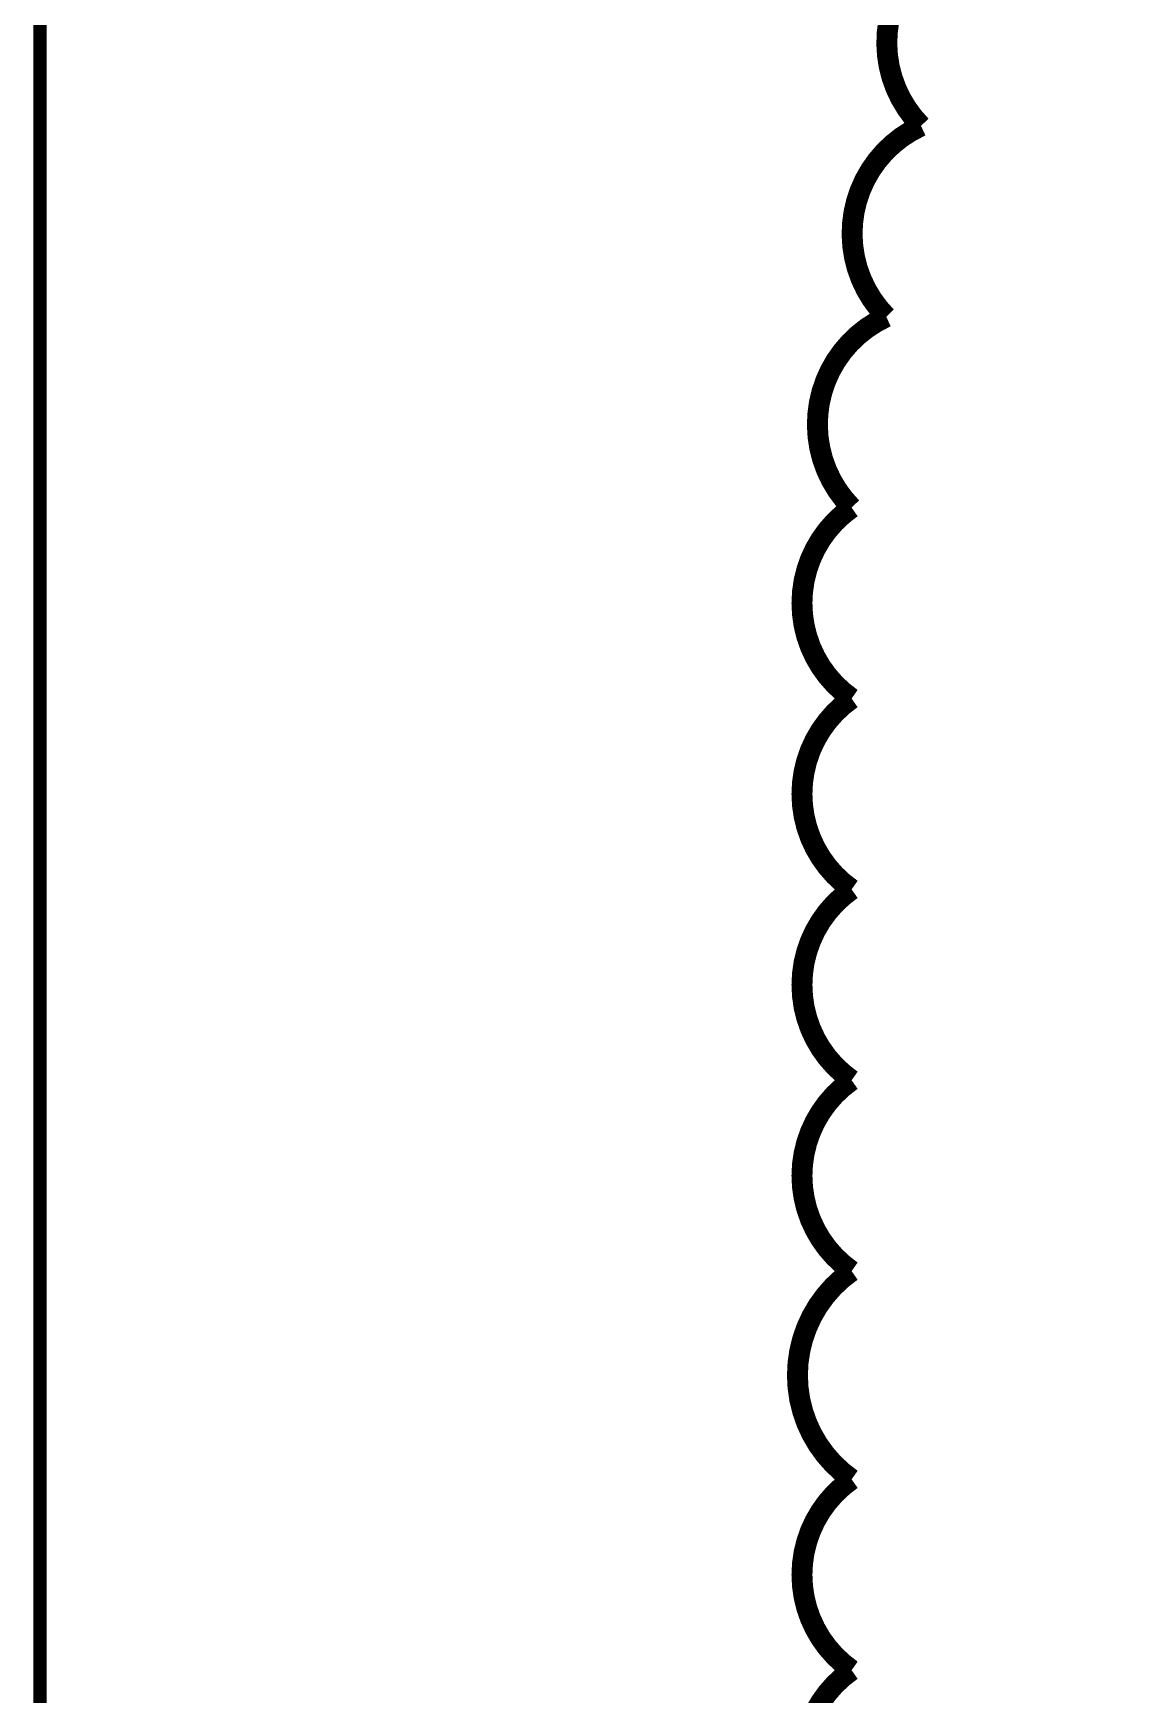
# Model space of a CAD drawing. Extents: x 278807 to 397707, y 326263 to 410363.
# Drawn here: x 390136 to 390717, y 348058 to 348930 of the extents above; entities that cross this region are included whole.
import ezdxf

# ---------------------------------------------------------------- set-up
doc = ezdxf.new("R2010")
doc.units = 0
doc.header["$LTSCALE"] = 400
doc.header["$MEASUREMENT"] = 0
doc.layers.get('0').update_dxf_attribs({"linetype": 'CONTINUOUS'})

msp = doc.modelspace()

# ---------------------------------------------------------------- linework, layer by layer
for p, q in [((390139.362, 349154.41), (390139.362, 346852.11)), ((390139.362, 346862.12), (390139.362, 349144.4))]:
    msp.add_line(p, q)
at = {"color": 255}
msp.add_lwpolyline([(390711.51, 350102.117, 11.011, 11.011, 0.5205671), (390675.055, 350001.901, 11.011, 11.011, 0.5205671), (390675.055, 349901.684, 11.011, 11.011, 0.5205671), (390684.169, 349801.468, 11.011, 11.011, 0.5205671), (390684.169, 349701.252, 11.011, 11.011, 0.5205671), (390656.827, 349601.035, 11.011, 11.011, 0.5205671), (390620.372, 349500.819, 11.011, 11.011, 0.5205671), (390620.372, 349400.603, 11.011, 11.011, 0.5205671), (390620.372, 349300.387, 11.011, 11.011, 0.5205671), (390620.372, 349191.06, 11.011, 11.011, 0.5205671), (390620.372, 349090.843, 11.011, 11.011, 0.5205671), (390620.372, 348981.517, 11.011, 11.011, 0.5205671), (390602.145, 348881.3, 11.011, 11.011, 0.5205671), (390583.917, 348781.084, 11.011, 11.011, 0.5205671), (390565.69, 348680.868, 11.011, 11.011, 0.5205671), (390565.69, 348580.652, 11.011, 11.011, 0.5205671), (390565.69, 348480.435, 11.011, 11.011, 0.5205671), (390565.69, 348380.219, 11.011, 11.011, 0.5205671), (390565.69, 348280.003, 11.011, 11.011, 0.5205671), (390565.69, 348170.676, 11.011, 11.011, 0.5205671), (390565.69, 348070.46, 11.011, 11.011, 0.5205671), (390565.69, 347970.243, 11.011, 11.011, 0.5205671)], format="xyseb", dxfattribs=at)
at = {"const_width": 7.007}
msp.add_lwpolyline([(390139.362, 349154.41), (390139.362, 349154.41), (390139.362, 346852.11)], dxfattribs=at)

doc.saveas('drawing.dxf')
